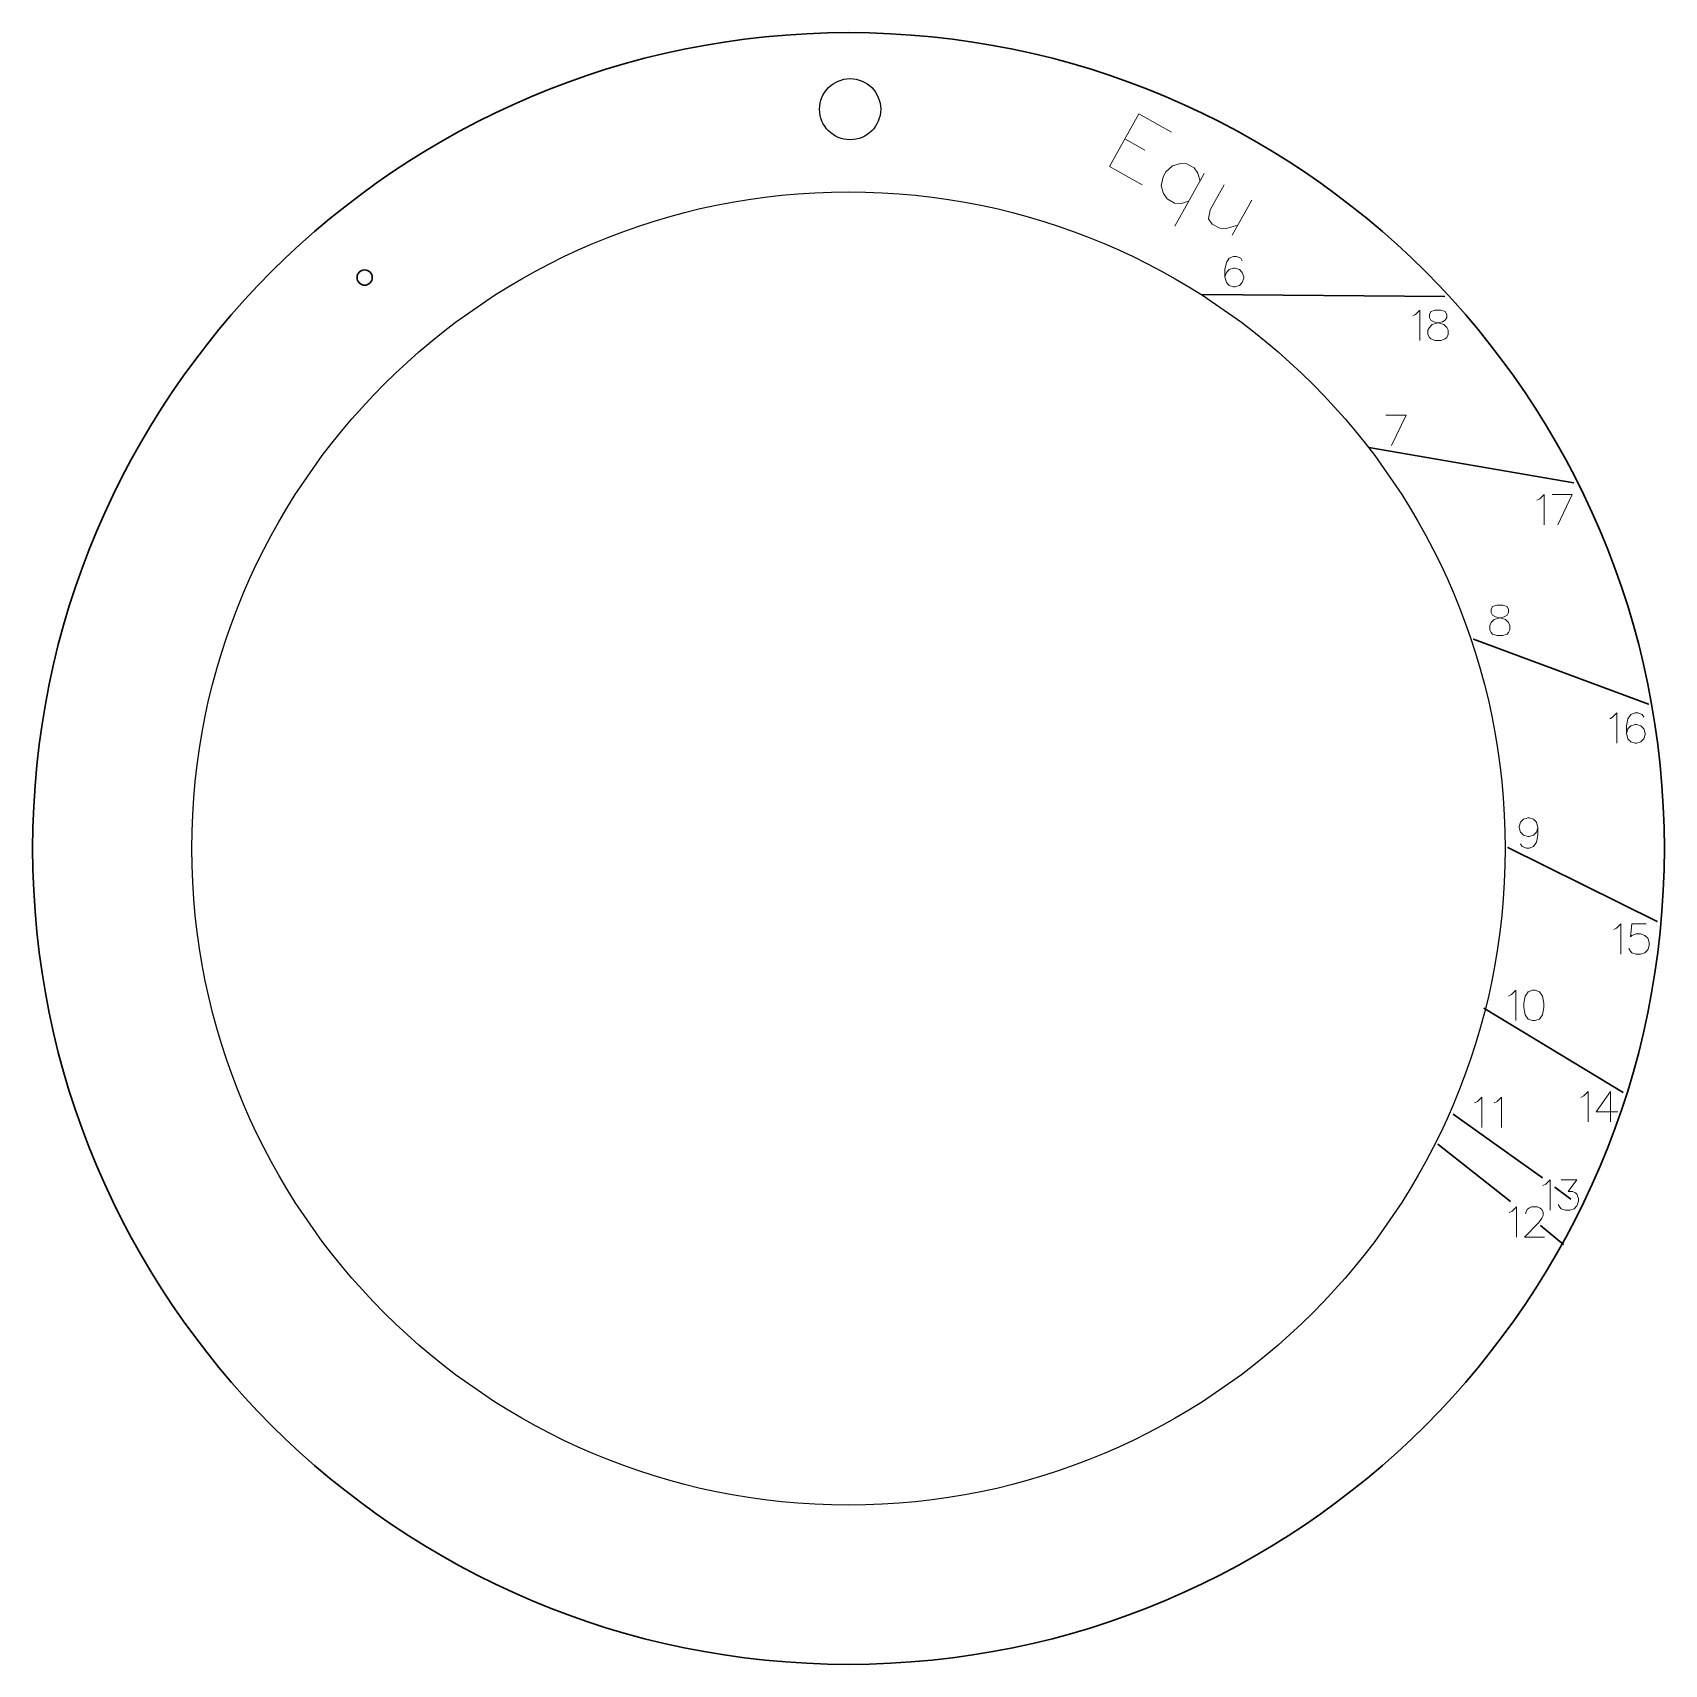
# Model space of a CAD drawing. Header units: centimetres. Extents: x -21.6 to 10.2, y -8.4 to 17.
# Drawn here: x 0.21 to 10.18, y -8.43 to 1.54 of the extents above; entities that cross this region are included whole.
import ezdxf

# ---------------------------------------------------------------- set-up
doc = ezdxf.new("R2010")
doc.units = ezdxf.units.CM
doc.header["$MEASUREMENT"] = 0
doc.layers.add('layer 1', color=7, linetype='Continuous')

msp = doc.modelspace()

# ---------------------------------------------------------------- linework, layer by layer
at = {"layer": 'layer 1', "lineweight": 30}
for points, knots in [([(0.21157, -3.44372), (0.21157, -6.19686), (2.44428, -8.42957), (5.19742, -8.42957), (5.19742, -8.42957), (7.95056, -8.42957), (10.18326, -6.19686), (10.18326, -3.44372), (10.18326, -3.44372), (10.18326, -0.69058), (7.95056, 1.54212), (5.19742, 1.54212), (5.19742, 1.54212), (2.44428, 1.54212), (0.21157, -0.69058), (0.21157, -3.44372)], [0, 0, 0, 0, 0.2, 0.2, 0.2, 0.2, 0.4, 0.4, 0.4, 0.4, 0.6, 0.6, 0.6, 0.6, 1, 1, 1, 1]), ([(2.19402, 0.04549), (2.19402, 0.01978), (2.21487, -0.00106), (2.24058, -0.00106), (2.24058, -0.00106), (2.26629, -0.00106), (2.28714, 0.01978), (2.28714, 0.04549), (2.28714, 0.04549), (2.28714, 0.0712), (2.26629, 0.09205), (2.24058, 0.09205), (2.24058, 0.09205), (2.21487, 0.09205), (2.19402, 0.0712), (2.19402, 0.04549)], [0, 0, 0, 0, 0.2, 0.2, 0.2, 0.2, 0.4, 0.4, 0.4, 0.4, 0.6, 0.6, 0.6, 0.6, 1, 1, 1, 1]), ([(7.36166, -0.05815), (7.36166, -0.05815), (7.36166, -0.05815), (7.36166, -0.05815), (7.36166, -0.05815), (7.36166, -0.05815), (7.36166, -0.05815), (7.36166, -0.05815)], [0, 0, 0, 0, 0.3333333, 0.3333333, 0.3333333, 0.3333333, 1, 1, 1, 1]), ([(8.37775, -0.99254), (8.37775, -0.99254), (8.37775, -0.99254), (8.37775, -0.99254), (8.37775, -0.99254), (8.37775, -0.99254), (8.37775, -0.99254), (8.37775, -0.99254)], [0, 0, 0, 0, 0.3333333, 0.3333333, 0.3333333, 0.3333333, 1, 1, 1, 1]), ([(9.01603, -2.16436), (9.01603, -2.16436), (9.01603, -2.16436), (9.01603, -2.16436), (9.01603, -2.16436), (9.01603, -2.16436), (9.01603, -2.16436), (9.01603, -2.16436)], [0, 0, 0, 0, 0.3333333, 0.3333333, 0.3333333, 0.3333333, 1, 1, 1, 1]), ([(9.2259, -3.43758), (9.2259, -3.43758), (9.2259, -3.43758), (9.2259, -3.43758), (9.2259, -3.43758), (9.2259, -3.43758), (9.2259, -3.43758), (9.2259, -3.43758)], [0, 0, 0, 0, 0.3333333, 0.3333333, 0.3333333, 0.3333333, 1, 1, 1, 1]), ([(9.08048, -4.4185), (9.08048, -4.4185), (9.08048, -4.4185), (9.08048, -4.4185), (9.08048, -4.4185), (9.08048, -4.4185), (9.08048, -4.4185), (9.08048, -4.4185)], [0, 0, 0, 0, 0.3333333, 0.3333333, 0.3333333, 0.3333333, 1, 1, 1, 1]), ([(9.51355, -5.51338), (9.51355, -5.51338), (9.51355, -5.51338), (9.51355, -5.51338), (9.51355, -5.51338), (9.51355, -5.51338), (9.51355, -5.51338), (9.51355, -5.51338)], [0, 0, 0, 0, 0.3333333, 0.3333333, 0.3333333, 0.3333333, 1, 1, 1, 1]), ([(9.4256, -5.74856), (9.4256, -5.74856), (9.4256, -5.74856), (9.4256, -5.74856), (9.4256, -5.74856), (9.4256, -5.74856), (9.4256, -5.74856), (9.4256, -5.74856)], [0, 0, 0, 0, 0.3333333, 0.3333333, 0.3333333, 0.3333333, 1, 1, 1, 1])]:
    msp.add_open_spline(points, degree=3, knots=knots, dxfattribs=at)
at = {"layer": 'layer 1', "lineweight": 25}
for points, knots in [([(5.02044, 1.07402), (5.02045, 0.97086), (5.10411, 0.8872), (5.20727, 0.8872), (5.20727, 0.8872), (5.20727, 0.8872), (5.20727, 0.8872), (5.20727, 0.8872), (5.20727, 0.8872), (5.20727, 0.8872), (5.20727, 0.8872), (5.20727, 0.8872), (5.20727, 0.8872), (5.31043, 0.8872), (5.39409, 0.97086), (5.39409, 1.07402), (5.39409, 1.07402), (5.39409, 1.07402), (5.39409, 1.07402), (5.39409, 1.07402), (5.39409, 1.07402), (5.39409, 1.17718), (5.31043, 1.26084), (5.20727, 1.26084), (5.20727, 1.26084), (5.20727, 1.26084), (5.20727, 1.26084), (5.20727, 1.26084), (5.20727, 1.26084), (5.20727, 1.26084), (5.20727, 1.26084), (5.20727, 1.26084), (5.20727, 1.26084), (5.10411, 1.26084), (5.02045, 1.17718), (5.02045, 1.07402), (5.02045, 1.07402), (5.02045, 1.07402), (5.02045, 1.07402), (5.02045, 1.07402), (5.02045, 1.07402), (5.02045, 1.07402), (5.02044, 1.07402), (5.02044, 1.07402)], [0, 0, 0, 0, 0.0833333, 0.0833333, 0.0833333, 0.0833333, 0.1666667, 0.1666667, 0.1666667, 0.1666667, 0.25, 0.25, 0.25, 0.25, 0.3333333, 0.3333333, 0.3333333, 0.3333333, 0.4166667, 0.4166667, 0.4166667, 0.4166667, 0.5, 0.5, 0.5, 0.5, 0.5833333, 0.5833333, 0.5833333, 0.5833333, 0.6666667, 0.6666667, 0.6666667, 0.6666667, 0.75, 0.75, 0.75, 0.75, 0.8333333, 0.8333333, 0.8333333, 0.8333333, 1, 1, 1, 1]), ([(1.18455, -3.44372), (1.18454, -5.6596), (2.98154, -7.4566), (5.19742, -7.4566), (5.19742, -7.4566), (7.4133, -7.4566), (9.21029, -5.6596), (9.21029, -3.44372), (9.21029, -3.44372), (9.21029, -1.22784), (7.4133, 0.56915), (5.19742, 0.56915), (5.19742, 0.56915), (2.98154, 0.56915), (1.18454, -1.22784), (1.18454, -3.44372), (1.18454, -3.44372), (1.18454, -3.44372), (1.18455, -3.44372), (1.18455, -3.44372)], [0, 0, 0, 0, 0.1666667, 0.1666667, 0.1666667, 0.1666667, 0.3333333, 0.3333333, 0.3333333, 0.3333333, 0.5, 0.5, 0.5, 0.5, 0.6666667, 0.6666667, 0.6666667, 0.6666667, 1, 1, 1, 1])]:
    msp.add_open_spline(points, degree=3, knots=knots, dxfattribs=at)
at = {"layer": 'layer 1', "lineweight": 18}
for points in [[(6.97264, 1.04517), (6.97264, 1.04517), (6.79248, 0.7238), (6.79248, 0.7238)], [(6.97264, 1.04517), (6.97264, 1.04517), (7.17158, 0.93364), (7.17158, 0.93364)], [(6.88685, 0.89214), (6.88685, 0.89214), (7.00928, 0.82351), (7.00928, 0.82351)], [(6.79248, 0.7238), (6.79248, 0.7238), (6.99143, 0.61228), (6.99143, 0.61228)], [(7.37169, 0.68068), (7.37169, 0.68068), (7.19153, 0.35931), (7.19153, 0.35931)], [(7.66245, 0.51768), (7.66245, 0.51768), (7.54234, 0.30344), (7.54234, 0.30344)]]:
    msp.add_open_spline(points, degree=3, dxfattribs=at)
for points, knots in [([(7.34595, 0.63477), (7.34595, 0.63477), (7.3325, 0.68253), (7.3325, 0.68253), (7.3325, 0.68253), (7.3325, 0.68253), (7.31047, 0.715), (7.31047, 0.715), (7.31047, 0.715), (7.31047, 0.715), (7.26456, 0.74074), (7.26456, 0.74074), (7.26456, 0.74074), (7.26456, 0.74074), (7.22537, 0.74259), (7.22537, 0.74259), (7.22537, 0.74259), (7.22537, 0.74259), (7.17761, 0.72914), (7.17761, 0.72914), (7.17761, 0.72914), (7.17761, 0.72914), (7.13657, 0.69181), (7.13657, 0.69181), (7.13657, 0.69181), (7.13657, 0.69181), (7.11941, 0.6612), (7.11941, 0.6612), (7.11941, 0.6612), (7.11941, 0.6612), (7.10898, 0.60671), (7.10898, 0.60671), (7.10898, 0.60671), (7.10898, 0.60671), (7.12243, 0.55895), (7.12243, 0.55895), (7.12243, 0.55895), (7.12243, 0.55895), (7.14446, 0.52649), (7.14446, 0.52649), (7.14446, 0.52649), (7.14446, 0.52649), (7.19037, 0.50075), (7.19037, 0.50075), (7.19037, 0.50075), (7.19037, 0.50075), (7.22956, 0.4989), (7.22956, 0.4989), (7.22956, 0.4989), (7.22956, 0.4989), (7.27732, 0.51235), (7.27732, 0.51235)], [0, 0, 0, 0, 0.0714286, 0.0714286, 0.0714286, 0.0714286, 0.1428571, 0.1428571, 0.1428571, 0.1428571, 0.2142857, 0.2142857, 0.2142857, 0.2142857, 0.2857143, 0.2857143, 0.2857143, 0.2857143, 0.3571429, 0.3571429, 0.3571429, 0.3571429, 0.4285714, 0.4285714, 0.4285714, 0.4285714, 0.5, 0.5, 0.5, 0.5, 0.5714286, 0.5714286, 0.5714286, 0.5714286, 0.6428571, 0.6428571, 0.6428571, 0.6428571, 0.7142857, 0.7142857, 0.7142857, 0.7142857, 0.7857143, 0.7857143, 0.7857143, 0.7857143, 0.8571429, 0.8571429, 0.8571429, 0.8571429, 1, 1, 1, 1]), ([(7.49411, 0.61205), (7.49411, 0.61205), (7.40832, 0.45902), (7.40832, 0.45902), (7.40832, 0.45902), (7.40832, 0.45902), (7.39789, 0.40453), (7.39789, 0.40453), (7.39789, 0.40453), (7.39789, 0.40453), (7.41992, 0.37207), (7.41992, 0.37207), (7.41992, 0.37207), (7.41992, 0.37207), (7.46583, 0.34633), (7.46583, 0.34633), (7.46583, 0.34633), (7.46583, 0.34633), (7.50501, 0.34448), (7.50501, 0.34448), (7.50501, 0.34448), (7.50501, 0.34448), (7.57666, 0.36465), (7.57666, 0.36465)], [0, 0, 0, 0, 0.1428571, 0.1428571, 0.1428571, 0.1428571, 0.2857143, 0.2857143, 0.2857143, 0.2857143, 0.4285714, 0.4285714, 0.4285714, 0.4285714, 0.5714286, 0.5714286, 0.5714286, 0.5714286, 0.7142857, 0.7142857, 0.7142857, 0.7142857, 1, 1, 1, 1])]:
    msp.add_open_spline(points, degree=3, knots=knots, dxfattribs=at)
at = {"layer": 'layer 1', "lineweight": 9}
for points, knots in [([(7.60376, 0.14676), (7.60376, 0.14676), (7.59495, 0.16438), (7.59495, 0.16438), (7.59495, 0.16438), (7.59495, 0.16438), (7.56853, 0.17319), (7.56853, 0.17319), (7.56853, 0.17319), (7.56853, 0.17319), (7.55091, 0.17319), (7.55091, 0.17319), (7.55091, 0.17319), (7.55091, 0.17319), (7.52449, 0.16438), (7.52449, 0.16438), (7.52449, 0.16438), (7.52449, 0.16438), (7.50687, 0.13796), (7.50687, 0.13796), (7.50687, 0.13796), (7.50687, 0.13796), (7.49806, 0.09392), (7.49806, 0.09392), (7.49806, 0.09392), (7.49806, 0.09392), (7.49806, 0.04988), (7.49806, 0.04988), (7.49806, 0.04988), (7.49806, 0.04988), (7.50687, 0.01465), (7.50687, 0.01465), (7.50687, 0.01465), (7.50687, 0.01465), (7.52449, -0.00297), (7.52449, -0.00297), (7.52449, -0.00297), (7.52449, -0.00297), (7.55091, -0.01178), (7.55091, -0.01178), (7.55091, -0.01178), (7.55091, -0.01178), (7.55972, -0.01178), (7.55972, -0.01178), (7.55972, -0.01178), (7.55972, -0.01178), (7.58614, -0.00297), (7.58614, -0.00297), (7.58614, -0.00297), (7.58614, -0.00297), (7.60376, 0.01465), (7.60376, 0.01465), (7.60376, 0.01465), (7.60376, 0.01465), (7.61257, 0.04107), (7.61257, 0.04107), (7.61257, 0.04107), (7.61257, 0.04107), (7.61257, 0.04988), (7.61257, 0.04988), (7.61257, 0.04988), (7.61257, 0.04988), (7.60376, 0.0763), (7.60376, 0.0763), (7.60376, 0.0763), (7.60376, 0.0763), (7.58614, 0.09392), (7.58614, 0.09392), (7.58614, 0.09392), (7.58614, 0.09392), (7.55972, 0.10273), (7.55972, 0.10273), (7.55972, 0.10273), (7.55972, 0.10273), (7.55091, 0.10273), (7.55091, 0.10273), (7.55091, 0.10273), (7.55091, 0.10273), (7.52449, 0.09392), (7.52449, 0.09392), (7.52449, 0.09392), (7.52449, 0.09392), (7.50687, 0.0763), (7.50687, 0.0763), (7.50687, 0.0763), (7.50687, 0.0763), (7.49806, 0.04988), (7.49806, 0.04988)], [0, 0, 0, 0, 0.0434783, 0.0434783, 0.0434783, 0.0434783, 0.0869565, 0.0869565, 0.0869565, 0.0869565, 0.1304348, 0.1304348, 0.1304348, 0.1304348, 0.173913, 0.173913, 0.173913, 0.173913, 0.2173913, 0.2173913, 0.2173913, 0.2173913, 0.2608696, 0.2608696, 0.2608696, 0.2608696, 0.3043478, 0.3043478, 0.3043478, 0.3043478, 0.3478261, 0.3478261, 0.3478261, 0.3478261, 0.3913043, 0.3913043, 0.3913043, 0.3913043, 0.4347826, 0.4347826, 0.4347826, 0.4347826, 0.4782609, 0.4782609, 0.4782609, 0.4782609, 0.5217391, 0.5217391, 0.5217391, 0.5217391, 0.5652174, 0.5652174, 0.5652174, 0.5652174, 0.6086957, 0.6086957, 0.6086957, 0.6086957, 0.6521739, 0.6521739, 0.6521739, 0.6521739, 0.6956522, 0.6956522, 0.6956522, 0.6956522, 0.7391304, 0.7391304, 0.7391304, 0.7391304, 0.7826087, 0.7826087, 0.7826087, 0.7826087, 0.826087, 0.826087, 0.826087, 0.826087, 0.8695652, 0.8695652, 0.8695652, 0.8695652, 0.9130435, 0.9130435, 0.9130435, 0.9130435, 1, 1, 1, 1]), ([(8.64542, -0.18894), (8.64542, -0.18894), (8.66304, -0.18013), (8.66304, -0.18013), (8.66304, -0.18013), (8.66304, -0.18013), (8.68946, -0.15371), (8.68946, -0.15371), (8.68946, -0.15371), (8.68946, -0.15371), (8.68946, -0.33867), (8.68946, -0.33867)], [0, 0, 0, 0, 0.25, 0.25, 0.25, 0.25, 0.5, 0.5, 0.5, 0.5, 1, 1, 1, 1]), ([(8.78275, -0.15371), (8.78275, -0.15371), (8.75633, -0.16252), (8.75633, -0.16252), (8.75633, -0.16252), (8.75633, -0.16252), (8.74752, -0.18014), (8.74752, -0.18014), (8.74752, -0.18014), (8.74752, -0.18014), (8.74752, -0.19776), (8.74752, -0.19776), (8.74752, -0.19776), (8.74752, -0.19776), (8.75633, -0.21538), (8.75633, -0.21538), (8.75633, -0.21538), (8.75633, -0.21538), (8.77394, -0.22419), (8.77394, -0.22419), (8.77394, -0.22419), (8.77394, -0.22419), (8.80917, -0.233), (8.80917, -0.233), (8.80917, -0.233), (8.80917, -0.233), (8.83559, -0.24181), (8.83559, -0.24181), (8.83559, -0.24181), (8.83559, -0.24181), (8.8532, -0.25943), (8.8532, -0.25943), (8.8532, -0.25943), (8.8532, -0.25943), (8.86201, -0.27705), (8.86201, -0.27705), (8.86201, -0.27705), (8.86201, -0.27705), (8.86201, -0.30347), (8.86201, -0.30347), (8.86201, -0.30347), (8.86201, -0.30347), (8.8532, -0.32109), (8.8532, -0.32109), (8.8532, -0.32109), (8.8532, -0.32109), (8.84439, -0.3299), (8.84439, -0.3299), (8.84439, -0.3299), (8.84439, -0.3299), (8.81797, -0.33871), (8.81797, -0.33871), (8.81797, -0.33871), (8.81797, -0.33871), (8.78274, -0.33871), (8.78274, -0.33871), (8.78274, -0.33871), (8.78274, -0.33871), (8.75632, -0.3299), (8.75632, -0.3299), (8.75632, -0.3299), (8.75632, -0.3299), (8.74751, -0.32109), (8.74751, -0.32109), (8.74751, -0.32109), (8.74751, -0.32109), (8.7387, -0.30347), (8.7387, -0.30347), (8.7387, -0.30347), (8.7387, -0.30347), (8.7387, -0.27705), (8.7387, -0.27705), (8.7387, -0.27705), (8.7387, -0.27705), (8.74751, -0.25943), (8.74751, -0.25943), (8.74751, -0.25943), (8.74751, -0.25943), (8.76512, -0.24181), (8.76512, -0.24181), (8.76512, -0.24181), (8.76512, -0.24181), (8.79154, -0.233), (8.79154, -0.233), (8.79154, -0.233), (8.79154, -0.233), (8.82677, -0.22419), (8.82677, -0.22419), (8.82677, -0.22419), (8.82677, -0.22419), (8.84438, -0.21538), (8.84438, -0.21538), (8.84438, -0.21538), (8.84438, -0.21538), (8.85319, -0.19776), (8.85319, -0.19776), (8.85319, -0.19776), (8.85319, -0.19776), (8.85319, -0.18014), (8.85319, -0.18014), (8.85319, -0.18014), (8.85319, -0.18014), (8.84438, -0.16252), (8.84438, -0.16252), (8.84438, -0.16252), (8.84438, -0.16252), (8.81796, -0.15371), (8.81796, -0.15371), (8.81796, -0.15371), (8.81796, -0.15371), (8.78273, -0.15371), (8.78273, -0.15371)], [0, 0, 0, 0, 0.0344828, 0.0344828, 0.0344828, 0.0344828, 0.0689655, 0.0689655, 0.0689655, 0.0689655, 0.1034483, 0.1034483, 0.1034483, 0.1034483, 0.137931, 0.137931, 0.137931, 0.137931, 0.1724138, 0.1724138, 0.1724138, 0.1724138, 0.2068966, 0.2068966, 0.2068966, 0.2068966, 0.2413793, 0.2413793, 0.2413793, 0.2413793, 0.2758621, 0.2758621, 0.2758621, 0.2758621, 0.3103448, 0.3103448, 0.3103448, 0.3103448, 0.3448276, 0.3448276, 0.3448276, 0.3448276, 0.3793103, 0.3793103, 0.3793103, 0.3793103, 0.4137931, 0.4137931, 0.4137931, 0.4137931, 0.4482759, 0.4482759, 0.4482759, 0.4482759, 0.4827586, 0.4827586, 0.4827586, 0.4827586, 0.5172414, 0.5172414, 0.5172414, 0.5172414, 0.5517241, 0.5517241, 0.5517241, 0.5517241, 0.5862069, 0.5862069, 0.5862069, 0.5862069, 0.6206897, 0.6206897, 0.6206897, 0.6206897, 0.6551724, 0.6551724, 0.6551724, 0.6551724, 0.6896552, 0.6896552, 0.6896552, 0.6896552, 0.7241379, 0.7241379, 0.7241379, 0.7241379, 0.7586207, 0.7586207, 0.7586207, 0.7586207, 0.7931034, 0.7931034, 0.7931034, 0.7931034, 0.8275862, 0.8275862, 0.8275862, 0.8275862, 0.862069, 0.862069, 0.862069, 0.862069, 0.8965517, 0.8965517, 0.8965517, 0.8965517, 0.9310345, 0.9310345, 0.9310345, 0.9310345, 1, 1, 1, 1]), ([(9.40382, -1.31542), (9.40382, -1.31542), (9.42144, -1.30661), (9.42144, -1.30661), (9.42144, -1.30661), (9.42144, -1.30661), (9.44786, -1.28019), (9.44786, -1.28019), (9.44786, -1.28019), (9.44786, -1.28019), (9.44786, -1.46515), (9.44786, -1.46515)], [0, 0, 0, 0, 0.25, 0.25, 0.25, 0.25, 0.5, 0.5, 0.5, 0.5, 1, 1, 1, 1]), ([(9.16028, -1.95676), (9.16028, -1.95676), (9.13386, -1.96557), (9.13386, -1.96557), (9.13386, -1.96557), (9.13386, -1.96557), (9.12505, -1.98319), (9.12505, -1.98319), (9.12505, -1.98319), (9.12505, -1.98319), (9.12505, -2.00081), (9.12505, -2.00081), (9.12505, -2.00081), (9.12505, -2.00081), (9.13386, -2.01843), (9.13386, -2.01843), (9.13386, -2.01843), (9.13386, -2.01843), (9.15148, -2.02724), (9.15148, -2.02724), (9.15148, -2.02724), (9.15148, -2.02724), (9.18671, -2.03605), (9.18671, -2.03605), (9.18671, -2.03605), (9.18671, -2.03605), (9.21313, -2.04486), (9.21313, -2.04486), (9.21313, -2.04486), (9.21313, -2.04486), (9.23075, -2.06248), (9.23075, -2.06248), (9.23075, -2.06248), (9.23075, -2.06248), (9.23956, -2.0801), (9.23956, -2.0801), (9.23956, -2.0801), (9.23956, -2.0801), (9.23956, -2.10652), (9.23956, -2.10652), (9.23956, -2.10652), (9.23956, -2.10652), (9.23075, -2.12414), (9.23075, -2.12414), (9.23075, -2.12414), (9.23075, -2.12414), (9.22194, -2.13295), (9.22194, -2.13295), (9.22194, -2.13295), (9.22194, -2.13295), (9.19552, -2.14176), (9.19552, -2.14176), (9.19552, -2.14176), (9.19552, -2.14176), (9.16029, -2.14176), (9.16029, -2.14176), (9.16029, -2.14176), (9.16029, -2.14176), (9.13387, -2.13295), (9.13387, -2.13295), (9.13387, -2.13295), (9.13387, -2.13295), (9.12506, -2.12414), (9.12506, -2.12414), (9.12506, -2.12414), (9.12506, -2.12414), (9.11625, -2.10652), (9.11625, -2.10652), (9.11625, -2.10652), (9.11625, -2.10652), (9.11625, -2.0801), (9.11625, -2.0801), (9.11625, -2.0801), (9.11625, -2.0801), (9.12506, -2.06248), (9.12506, -2.06248), (9.12506, -2.06248), (9.12506, -2.06248), (9.14268, -2.04486), (9.14268, -2.04486), (9.14268, -2.04486), (9.14268, -2.04486), (9.1691, -2.03605), (9.1691, -2.03605), (9.1691, -2.03605), (9.1691, -2.03605), (9.20433, -2.02724), (9.20433, -2.02724), (9.20433, -2.02724), (9.20433, -2.02724), (9.22195, -2.01843), (9.22195, -2.01843), (9.22195, -2.01843), (9.22195, -2.01843), (9.23076, -2.00081), (9.23076, -2.00081), (9.23076, -2.00081), (9.23076, -2.00081), (9.23076, -1.98319), (9.23076, -1.98319), (9.23076, -1.98319), (9.23076, -1.98319), (9.22195, -1.96557), (9.22195, -1.96557), (9.22195, -1.96557), (9.22195, -1.96557), (9.19553, -1.95676), (9.19553, -1.95676), (9.19553, -1.95676), (9.19553, -1.95676), (9.1603, -1.95676), (9.1603, -1.95676)], [0, 0, 0, 0, 0.0344828, 0.0344828, 0.0344828, 0.0344828, 0.0689655, 0.0689655, 0.0689655, 0.0689655, 0.1034483, 0.1034483, 0.1034483, 0.1034483, 0.137931, 0.137931, 0.137931, 0.137931, 0.1724138, 0.1724138, 0.1724138, 0.1724138, 0.2068966, 0.2068966, 0.2068966, 0.2068966, 0.2413793, 0.2413793, 0.2413793, 0.2413793, 0.2758621, 0.2758621, 0.2758621, 0.2758621, 0.3103448, 0.3103448, 0.3103448, 0.3103448, 0.3448276, 0.3448276, 0.3448276, 0.3448276, 0.3793103, 0.3793103, 0.3793103, 0.3793103, 0.4137931, 0.4137931, 0.4137931, 0.4137931, 0.4482759, 0.4482759, 0.4482759, 0.4482759, 0.4827586, 0.4827586, 0.4827586, 0.4827586, 0.5172414, 0.5172414, 0.5172414, 0.5172414, 0.5517241, 0.5517241, 0.5517241, 0.5517241, 0.5862069, 0.5862069, 0.5862069, 0.5862069, 0.6206897, 0.6206897, 0.6206897, 0.6206897, 0.6551724, 0.6551724, 0.6551724, 0.6551724, 0.6896552, 0.6896552, 0.6896552, 0.6896552, 0.7241379, 0.7241379, 0.7241379, 0.7241379, 0.7586207, 0.7586207, 0.7586207, 0.7586207, 0.7931034, 0.7931034, 0.7931034, 0.7931034, 0.8275862, 0.8275862, 0.8275862, 0.8275862, 0.862069, 0.862069, 0.862069, 0.862069, 0.8965517, 0.8965517, 0.8965517, 0.8965517, 0.9310345, 0.9310345, 0.9310345, 0.9310345, 1, 1, 1, 1]), ([(9.84931, -2.65049), (9.84931, -2.65049), (9.86693, -2.64168), (9.86693, -2.64168), (9.86693, -2.64168), (9.86693, -2.64168), (9.89335, -2.61526), (9.89335, -2.61526), (9.89335, -2.61526), (9.89335, -2.61526), (9.89335, -2.80022), (9.89335, -2.80022)], [0, 0, 0, 0, 0.25, 0.25, 0.25, 0.25, 0.5, 0.5, 0.5, 0.5, 1, 1, 1, 1]), ([(10.0571, -2.64168), (10.0571, -2.64168), (10.04829, -2.62406), (10.04829, -2.62406), (10.04829, -2.62406), (10.04829, -2.62406), (10.02187, -2.61525), (10.02187, -2.61525), (10.02187, -2.61525), (10.02187, -2.61525), (10.00425, -2.61525), (10.00425, -2.61525), (10.00425, -2.61525), (10.00425, -2.61525), (9.97783, -2.62406), (9.97783, -2.62406), (9.97783, -2.62406), (9.97783, -2.62406), (9.96022, -2.65048), (9.96022, -2.65048), (9.96022, -2.65048), (9.96022, -2.65048), (9.95141, -2.69452), (9.95141, -2.69452), (9.95141, -2.69452), (9.95141, -2.69452), (9.95141, -2.73856), (9.95141, -2.73856), (9.95141, -2.73856), (9.95141, -2.73856), (9.96022, -2.77379), (9.96022, -2.77379), (9.96022, -2.77379), (9.96022, -2.77379), (9.97783, -2.79141), (9.97783, -2.79141), (9.97783, -2.79141), (9.97783, -2.79141), (10.00425, -2.80022), (10.00425, -2.80022), (10.00425, -2.80022), (10.00425, -2.80022), (10.01306, -2.80022), (10.01306, -2.80022), (10.01306, -2.80022), (10.01306, -2.80022), (10.03948, -2.79141), (10.03948, -2.79141), (10.03948, -2.79141), (10.03948, -2.79141), (10.05709, -2.77379), (10.05709, -2.77379), (10.05709, -2.77379), (10.05709, -2.77379), (10.0659, -2.74737), (10.0659, -2.74737), (10.0659, -2.74737), (10.0659, -2.74737), (10.0659, -2.73856), (10.0659, -2.73856), (10.0659, -2.73856), (10.0659, -2.73856), (10.05709, -2.71214), (10.05709, -2.71214), (10.05709, -2.71214), (10.05709, -2.71214), (10.03948, -2.69452), (10.03948, -2.69452), (10.03948, -2.69452), (10.03948, -2.69452), (10.01306, -2.68571), (10.01306, -2.68571), (10.01306, -2.68571), (10.01306, -2.68571), (10.00425, -2.68571), (10.00425, -2.68571), (10.00425, -2.68571), (10.00425, -2.68571), (9.97783, -2.69452), (9.97783, -2.69452), (9.97783, -2.69452), (9.97783, -2.69452), (9.96022, -2.71214), (9.96022, -2.71214), (9.96022, -2.71214), (9.96022, -2.71214), (9.95141, -2.73856), (9.95141, -2.73856)], [0, 0, 0, 0, 0.0434783, 0.0434783, 0.0434783, 0.0434783, 0.0869565, 0.0869565, 0.0869565, 0.0869565, 0.1304348, 0.1304348, 0.1304348, 0.1304348, 0.173913, 0.173913, 0.173913, 0.173913, 0.2173913, 0.2173913, 0.2173913, 0.2173913, 0.2608696, 0.2608696, 0.2608696, 0.2608696, 0.3043478, 0.3043478, 0.3043478, 0.3043478, 0.3478261, 0.3478261, 0.3478261, 0.3478261, 0.3913043, 0.3913043, 0.3913043, 0.3913043, 0.4347826, 0.4347826, 0.4347826, 0.4347826, 0.4782609, 0.4782609, 0.4782609, 0.4782609, 0.5217391, 0.5217391, 0.5217391, 0.5217391, 0.5652174, 0.5652174, 0.5652174, 0.5652174, 0.6086957, 0.6086957, 0.6086957, 0.6086957, 0.6521739, 0.6521739, 0.6521739, 0.6521739, 0.6956522, 0.6956522, 0.6956522, 0.6956522, 0.7391304, 0.7391304, 0.7391304, 0.7391304, 0.7826087, 0.7826087, 0.7826087, 0.7826087, 0.826087, 0.826087, 0.826087, 0.826087, 0.8695652, 0.8695652, 0.8695652, 0.8695652, 0.9130435, 0.9130435, 0.9130435, 0.9130435, 1, 1, 1, 1]), ([(9.4104, -3.31793), (9.4104, -3.31793), (9.40159, -3.34435), (9.40159, -3.34435), (9.40159, -3.34435), (9.40159, -3.34435), (9.38397, -3.36197), (9.38397, -3.36197), (9.38397, -3.36197), (9.38397, -3.36197), (9.35755, -3.37078), (9.35755, -3.37078), (9.35755, -3.37078), (9.35755, -3.37078), (9.34874, -3.37078), (9.34874, -3.37078), (9.34874, -3.37078), (9.34874, -3.37078), (9.32232, -3.36197), (9.32232, -3.36197), (9.32232, -3.36197), (9.32232, -3.36197), (9.3047, -3.34435), (9.3047, -3.34435), (9.3047, -3.34435), (9.3047, -3.34435), (9.29589, -3.31793), (9.29589, -3.31793), (9.29589, -3.31793), (9.29589, -3.31793), (9.29589, -3.30912), (9.29589, -3.30912), (9.29589, -3.30912), (9.29589, -3.30912), (9.3047, -3.2827), (9.3047, -3.2827), (9.3047, -3.2827), (9.3047, -3.2827), (9.32232, -3.26508), (9.32232, -3.26508), (9.32232, -3.26508), (9.32232, -3.26508), (9.34874, -3.25627), (9.34874, -3.25627), (9.34874, -3.25627), (9.34874, -3.25627), (9.35755, -3.25627), (9.35755, -3.25627), (9.35755, -3.25627), (9.35755, -3.25627), (9.38397, -3.26508), (9.38397, -3.26508), (9.38397, -3.26508), (9.38397, -3.26508), (9.40159, -3.2827), (9.40159, -3.2827), (9.40159, -3.2827), (9.40159, -3.2827), (9.4104, -3.31793), (9.4104, -3.31793), (9.4104, -3.31793), (9.4104, -3.31793), (9.4104, -3.36197), (9.4104, -3.36197), (9.4104, -3.36197), (9.4104, -3.36197), (9.40159, -3.40601), (9.40159, -3.40601), (9.40159, -3.40601), (9.40159, -3.40601), (9.38397, -3.43243), (9.38397, -3.43243), (9.38397, -3.43243), (9.38397, -3.43243), (9.35755, -3.44124), (9.35755, -3.44124), (9.35755, -3.44124), (9.35755, -3.44124), (9.33993, -3.44124), (9.33993, -3.44124), (9.33993, -3.44124), (9.33993, -3.44124), (9.31351, -3.43243), (9.31351, -3.43243), (9.31351, -3.43243), (9.31351, -3.43243), (9.3047, -3.41481), (9.3047, -3.41481)], [0, 0, 0, 0, 0.0434783, 0.0434783, 0.0434783, 0.0434783, 0.0869565, 0.0869565, 0.0869565, 0.0869565, 0.1304348, 0.1304348, 0.1304348, 0.1304348, 0.173913, 0.173913, 0.173913, 0.173913, 0.2173913, 0.2173913, 0.2173913, 0.2173913, 0.2608696, 0.2608696, 0.2608696, 0.2608696, 0.3043478, 0.3043478, 0.3043478, 0.3043478, 0.3478261, 0.3478261, 0.3478261, 0.3478261, 0.3913043, 0.3913043, 0.3913043, 0.3913043, 0.4347826, 0.4347826, 0.4347826, 0.4347826, 0.4782609, 0.4782609, 0.4782609, 0.4782609, 0.5217391, 0.5217391, 0.5217391, 0.5217391, 0.5652174, 0.5652174, 0.5652174, 0.5652174, 0.6086957, 0.6086957, 0.6086957, 0.6086957, 0.6521739, 0.6521739, 0.6521739, 0.6521739, 0.6956522, 0.6956522, 0.6956522, 0.6956522, 0.7391304, 0.7391304, 0.7391304, 0.7391304, 0.7826087, 0.7826087, 0.7826087, 0.7826087, 0.826087, 0.826087, 0.826087, 0.826087, 0.8695652, 0.8695652, 0.8695652, 0.8695652, 0.9130435, 0.9130435, 0.9130435, 0.9130435, 1, 1, 1, 1]), ([(9.87358, -3.93964), (9.87358, -3.93964), (9.8912, -3.93083), (9.8912, -3.93083), (9.8912, -3.93083), (9.8912, -3.93083), (9.91762, -3.90441), (9.91762, -3.90441), (9.91762, -3.90441), (9.91762, -3.90441), (9.91762, -4.08937), (9.91762, -4.08937)], [0, 0, 0, 0, 0.25, 0.25, 0.25, 0.25, 0.5, 0.5, 0.5, 0.5, 1, 1, 1, 1]), ([(10.07256, -3.9044), (10.07256, -3.9044), (9.98448, -3.9044), (9.98448, -3.9044), (9.98448, -3.9044), (9.98448, -3.9044), (9.97567, -3.98367), (9.97567, -3.98367), (9.97567, -3.98367), (9.97567, -3.98367), (9.98448, -3.97486), (9.98448, -3.97486), (9.98448, -3.97486), (9.98448, -3.97486), (10.0109, -3.96605), (10.0109, -3.96605), (10.0109, -3.96605), (10.0109, -3.96605), (10.03732, -3.96605), (10.03732, -3.96605), (10.03732, -3.96605), (10.03732, -3.96605), (10.06374, -3.97486), (10.06374, -3.97486), (10.06374, -3.97486), (10.06374, -3.97486), (10.08135, -3.99248), (10.08135, -3.99248), (10.08135, -3.99248), (10.08135, -3.99248), (10.09016, -4.0189), (10.09016, -4.0189), (10.09016, -4.0189), (10.09016, -4.0189), (10.09016, -4.03652), (10.09016, -4.03652), (10.09016, -4.03652), (10.09016, -4.03652), (10.08135, -4.06294), (10.08135, -4.06294), (10.08135, -4.06294), (10.08135, -4.06294), (10.06374, -4.08056), (10.06374, -4.08056), (10.06374, -4.08056), (10.06374, -4.08056), (10.03732, -4.08937), (10.03732, -4.08937), (10.03732, -4.08937), (10.03732, -4.08937), (10.0109, -4.08937), (10.0109, -4.08937), (10.0109, -4.08937), (10.0109, -4.08937), (9.98448, -4.08056), (9.98448, -4.08056), (9.98448, -4.08056), (9.98448, -4.08056), (9.97567, -4.07175), (9.97567, -4.07175), (9.97567, -4.07175), (9.97567, -4.07175), (9.96686, -4.05413), (9.96686, -4.05413)], [0, 0, 0, 0, 0.0588235, 0.0588235, 0.0588235, 0.0588235, 0.1176471, 0.1176471, 0.1176471, 0.1176471, 0.1764706, 0.1764706, 0.1764706, 0.1764706, 0.2352941, 0.2352941, 0.2352941, 0.2352941, 0.2941176, 0.2941176, 0.2941176, 0.2941176, 0.3529412, 0.3529412, 0.3529412, 0.3529412, 0.4117647, 0.4117647, 0.4117647, 0.4117647, 0.4705882, 0.4705882, 0.4705882, 0.4705882, 0.5294118, 0.5294118, 0.5294118, 0.5294118, 0.5882353, 0.5882353, 0.5882353, 0.5882353, 0.6470588, 0.6470588, 0.6470588, 0.6470588, 0.7058824, 0.7058824, 0.7058824, 0.7058824, 0.7647059, 0.7647059, 0.7647059, 0.7647059, 0.8235294, 0.8235294, 0.8235294, 0.8235294, 0.8823529, 0.8823529, 0.8823529, 0.8823529, 1, 1, 1, 1]), ([(9.23092, -4.34524), (9.23092, -4.34524), (9.24854, -4.33643), (9.24854, -4.33643), (9.24854, -4.33643), (9.24854, -4.33643), (9.27496, -4.31001), (9.27496, -4.31001), (9.27496, -4.31001), (9.27496, -4.31001), (9.27496, -4.49497), (9.27496, -4.49497)], [0, 0, 0, 0, 0.25, 0.25, 0.25, 0.25, 0.5, 0.5, 0.5, 0.5, 1, 1, 1, 1]), ([(9.37706, -4.31001), (9.37706, -4.31001), (9.35064, -4.31882), (9.35064, -4.31882), (9.35064, -4.31882), (9.35064, -4.31882), (9.33302, -4.34524), (9.33302, -4.34524), (9.33302, -4.34524), (9.33302, -4.34524), (9.32421, -4.38928), (9.32421, -4.38928), (9.32421, -4.38928), (9.32421, -4.38928), (9.32421, -4.4157), (9.32421, -4.4157), (9.32421, -4.4157), (9.32421, -4.4157), (9.33302, -4.45974), (9.33302, -4.45974), (9.33302, -4.45974), (9.33302, -4.45974), (9.35064, -4.48616), (9.35064, -4.48616), (9.35064, -4.48616), (9.35064, -4.48616), (9.37706, -4.49497), (9.37706, -4.49497), (9.37706, -4.49497), (9.37706, -4.49497), (9.39468, -4.49497), (9.39468, -4.49497), (9.39468, -4.49497), (9.39468, -4.49497), (9.4211, -4.48616), (9.4211, -4.48616), (9.4211, -4.48616), (9.4211, -4.48616), (9.43872, -4.45974), (9.43872, -4.45974), (9.43872, -4.45974), (9.43872, -4.45974), (9.44753, -4.4157), (9.44753, -4.4157), (9.44753, -4.4157), (9.44753, -4.4157), (9.44753, -4.38928), (9.44753, -4.38928), (9.44753, -4.38928), (9.44753, -4.38928), (9.43872, -4.34524), (9.43872, -4.34524), (9.43872, -4.34524), (9.43872, -4.34524), (9.4211, -4.31882), (9.4211, -4.31882), (9.4211, -4.31882), (9.4211, -4.31882), (9.39468, -4.31001), (9.39468, -4.31001), (9.39468, -4.31001), (9.39468, -4.31001), (9.37706, -4.31001), (9.37706, -4.31001)], [0, 0, 0, 0, 0.0588235, 0.0588235, 0.0588235, 0.0588235, 0.1176471, 0.1176471, 0.1176471, 0.1176471, 0.1764706, 0.1764706, 0.1764706, 0.1764706, 0.2352941, 0.2352941, 0.2352941, 0.2352941, 0.2941176, 0.2941176, 0.2941176, 0.2941176, 0.3529412, 0.3529412, 0.3529412, 0.3529412, 0.4117647, 0.4117647, 0.4117647, 0.4117647, 0.4705882, 0.4705882, 0.4705882, 0.4705882, 0.5294118, 0.5294118, 0.5294118, 0.5294118, 0.5882353, 0.5882353, 0.5882353, 0.5882353, 0.6470588, 0.6470588, 0.6470588, 0.6470588, 0.7058824, 0.7058824, 0.7058824, 0.7058824, 0.7647059, 0.7647059, 0.7647059, 0.7647059, 0.8235294, 0.8235294, 0.8235294, 0.8235294, 0.8823529, 0.8823529, 0.8823529, 0.8823529, 1, 1, 1, 1]), ([(9.0235, -4.99855), (9.0235, -4.99855), (9.04112, -4.98974), (9.04112, -4.98974), (9.04112, -4.98974), (9.04112, -4.98974), (9.06754, -4.96332), (9.06754, -4.96332), (9.06754, -4.96332), (9.06754, -4.96332), (9.06754, -5.14828), (9.06754, -5.14828)], [0, 0, 0, 0, 0.25, 0.25, 0.25, 0.25, 0.5, 0.5, 0.5, 0.5, 1, 1, 1, 1]), ([(9.14321, -4.99855), (9.14321, -4.99855), (9.16083, -4.98974), (9.16083, -4.98974), (9.16083, -4.98974), (9.16083, -4.98974), (9.18725, -4.96332), (9.18725, -4.96332), (9.18725, -4.96332), (9.18725, -4.96332), (9.18725, -5.14828), (9.18725, -5.14828)], [0, 0, 0, 0, 0.25, 0.25, 0.25, 0.25, 0.5, 0.5, 0.5, 0.5, 1, 1, 1, 1]), ([(9.67346, -4.96465), (9.67346, -4.96465), (9.69108, -4.95584), (9.69108, -4.95584), (9.69108, -4.95584), (9.69108, -4.95584), (9.7175, -4.92942), (9.7175, -4.92942), (9.7175, -4.92942), (9.7175, -4.92942), (9.7175, -5.11438), (9.7175, -5.11438)], [0, 0, 0, 0, 0.25, 0.25, 0.25, 0.25, 0.5, 0.5, 0.5, 0.5, 1, 1, 1, 1]), ([(9.85483, -4.92942), (9.85483, -4.92942), (9.76675, -5.05273), (9.76675, -5.05273), (9.76675, -5.05273), (9.76675, -5.05273), (9.89887, -5.05273), (9.89887, -5.05273)], [0, 0, 0, 0, 0.3333333, 0.3333333, 0.3333333, 0.3333333, 1, 1, 1, 1]), ([(9.44142, -5.50389), (9.44142, -5.50389), (9.45904, -5.49508), (9.45904, -5.49508), (9.45904, -5.49508), (9.45904, -5.49508), (9.48546, -5.46866), (9.48546, -5.46866), (9.48546, -5.46866), (9.48546, -5.46866), (9.48546, -5.65362), (9.48546, -5.65362)], [0, 0, 0, 0, 0.25, 0.25, 0.25, 0.25, 0.5, 0.5, 0.5, 0.5, 1, 1, 1, 1]), ([(9.55232, -5.46866), (9.55232, -5.46866), (9.64921, -5.46866), (9.64921, -5.46866), (9.64921, -5.46866), (9.64921, -5.46866), (9.59636, -5.53912), (9.59636, -5.53912), (9.59636, -5.53912), (9.59636, -5.53912), (9.62278, -5.53912), (9.62278, -5.53912), (9.62278, -5.53912), (9.62278, -5.53912), (9.6404, -5.54793), (9.6404, -5.54793), (9.6404, -5.54793), (9.6404, -5.54793), (9.64921, -5.55674), (9.64921, -5.55674), (9.64921, -5.55674), (9.64921, -5.55674), (9.65802, -5.58316), (9.65802, -5.58316), (9.65802, -5.58316), (9.65802, -5.58316), (9.65802, -5.60078), (9.65802, -5.60078), (9.65802, -5.60078), (9.65802, -5.60078), (9.64921, -5.6272), (9.64921, -5.6272), (9.64921, -5.6272), (9.64921, -5.6272), (9.63159, -5.64482), (9.63159, -5.64482), (9.63159, -5.64482), (9.63159, -5.64482), (9.60517, -5.65363), (9.60517, -5.65363), (9.60517, -5.65363), (9.60517, -5.65363), (9.57875, -5.65363), (9.57875, -5.65363), (9.57875, -5.65363), (9.57875, -5.65363), (9.55233, -5.64482), (9.55233, -5.64482), (9.55233, -5.64482), (9.55233, -5.64482), (9.54352, -5.63601), (9.54352, -5.63601), (9.54352, -5.63601), (9.54352, -5.63601), (9.53471, -5.61839), (9.53471, -5.61839)], [0, 0, 0, 0, 0.0666667, 0.0666667, 0.0666667, 0.0666667, 0.1333333, 0.1333333, 0.1333333, 0.1333333, 0.2, 0.2, 0.2, 0.2, 0.2666667, 0.2666667, 0.2666667, 0.2666667, 0.3333333, 0.3333333, 0.3333333, 0.3333333, 0.4, 0.4, 0.4, 0.4, 0.4666667, 0.4666667, 0.4666667, 0.4666667, 0.5333333, 0.5333333, 0.5333333, 0.5333333, 0.6, 0.6, 0.6, 0.6, 0.6666667, 0.6666667, 0.6666667, 0.6666667, 0.7333333, 0.7333333, 0.7333333, 0.7333333, 0.8, 0.8, 0.8, 0.8, 0.8666667, 0.8666667, 0.8666667, 0.8666667, 1, 1, 1, 1]), ([(9.23465, -5.66819), (9.23465, -5.66819), (9.25227, -5.65938), (9.25227, -5.65938), (9.25227, -5.65938), (9.25227, -5.65938), (9.27869, -5.63296), (9.27869, -5.63296), (9.27869, -5.63296), (9.27869, -5.63296), (9.27869, -5.81792), (9.27869, -5.81792)], [0, 0, 0, 0, 0.25, 0.25, 0.25, 0.25, 0.5, 0.5, 0.5, 0.5, 1, 1, 1, 1]), ([(9.33675, -5.67699), (9.33675, -5.67699), (9.33675, -5.66818), (9.33675, -5.66818), (9.33675, -5.66818), (9.33675, -5.66818), (9.34556, -5.65056), (9.34556, -5.65056), (9.34556, -5.65056), (9.34556, -5.65056), (9.35437, -5.64175), (9.35437, -5.64175), (9.35437, -5.64175), (9.35437, -5.64175), (9.37199, -5.63294), (9.37199, -5.63294), (9.37199, -5.63294), (9.37199, -5.63294), (9.40722, -5.63294), (9.40722, -5.63294), (9.40722, -5.63294), (9.40722, -5.63294), (9.42484, -5.64175), (9.42484, -5.64175), (9.42484, -5.64175), (9.42484, -5.64175), (9.43365, -5.65056), (9.43365, -5.65056), (9.43365, -5.65056), (9.43365, -5.65056), (9.44246, -5.66818), (9.44246, -5.66818), (9.44246, -5.66818), (9.44246, -5.66818), (9.44246, -5.6858), (9.44246, -5.6858), (9.44246, -5.6858), (9.44246, -5.6858), (9.43365, -5.70342), (9.43365, -5.70342), (9.43365, -5.70342), (9.43365, -5.70342), (9.41603, -5.72984), (9.41603, -5.72984), (9.41603, -5.72984), (9.41603, -5.72984), (9.32795, -5.81792), (9.32795, -5.81792), (9.32795, -5.81792), (9.32795, -5.81792), (9.45126, -5.81792), (9.45126, -5.81792)], [0, 0, 0, 0, 0.0714286, 0.0714286, 0.0714286, 0.0714286, 0.1428571, 0.1428571, 0.1428571, 0.1428571, 0.2142857, 0.2142857, 0.2142857, 0.2142857, 0.2857143, 0.2857143, 0.2857143, 0.2857143, 0.3571429, 0.3571429, 0.3571429, 0.3571429, 0.4285714, 0.4285714, 0.4285714, 0.4285714, 0.5, 0.5, 0.5, 0.5, 0.5714286, 0.5714286, 0.5714286, 0.5714286, 0.6428571, 0.6428571, 0.6428571, 0.6428571, 0.7142857, 0.7142857, 0.7142857, 0.7142857, 0.7857143, 0.7857143, 0.7857143, 0.7857143, 0.8571429, 0.8571429, 0.8571429, 0.8571429, 1, 1, 1, 1])]:
    msp.add_open_spline(points, degree=3, knots=knots, dxfattribs=at)
at = {"layer": 'layer 1'}
for points in [[(7.36166, -0.05815), (7.36166, -0.05815), (8.84177, -0.07089), (8.84177, -0.07089), (8.84177, -0.07089), (8.84177, -0.07089), (7.36166, -0.05815), (7.36166, -0.05815)], [(7.36166, -0.05815), (7.36166, -0.05815), (7.36166, -0.05815), (7.36166, -0.05815), (7.36166, -0.05815), (7.36166, -0.05815), (7.36166, -0.05815), (7.36166, -0.05815)], [(8.37775, -0.99254), (8.37775, -0.99254), (9.63071, -1.21007), (9.63071, -1.21007), (9.63071, -1.21007), (9.63071, -1.21007), (8.37775, -0.99254), (8.37775, -0.99254)], [(8.37775, -0.99254), (8.37775, -0.99254), (8.37775, -0.99254), (8.37775, -0.99254), (8.37775, -0.99254), (8.37775, -0.99254), (8.37775, -0.99254), (8.37775, -0.99254)], [(9.01603, -2.16436), (9.01603, -2.16436), (10.08723, -2.56081), (10.08723, -2.56081), (10.08723, -2.56081), (10.08723, -2.56081), (9.01603, -2.16436), (9.01603, -2.16436)], [(9.01603, -2.16436), (9.01603, -2.16436), (9.01603, -2.16436), (9.01603, -2.16436), (9.01603, -2.16436), (9.01603, -2.16436), (9.01603, -2.16436), (9.01603, -2.16436)], [(9.2259, -3.43758), (9.2259, -3.43758), (10.13942, -3.8892), (10.13942, -3.8892), (10.13942, -3.8892), (10.13942, -3.8892), (9.2259, -3.43758), (9.2259, -3.43758)], [(9.2259, -3.43758), (9.2259, -3.43758), (9.2259, -3.43758), (9.2259, -3.43758), (9.2259, -3.43758), (9.2259, -3.43758), (9.2259, -3.43758), (9.2259, -3.43758)], [(9.08048, -4.4185), (9.08048, -4.4185), (9.93078, -4.9339), (9.93078, -4.9339), (9.93078, -4.9339), (9.93078, -4.9339), (9.08048, -4.4185), (9.08048, -4.4185)], [(9.08048, -4.4185), (9.08048, -4.4185), (9.08048, -4.4185), (9.08048, -4.4185), (9.08048, -4.4185), (9.08048, -4.4185), (9.08048, -4.4185), (9.08048, -4.4185)], [(8.89316, -5.06685), (8.89316, -5.06685), (9.43786, -5.45551), (9.43786, -5.45551), (9.43786, -5.45551), (9.43786, -5.45551), (8.89316, -5.06685), (8.89316, -5.06685)], [(8.79933, -5.25094), (8.79933, -5.25094), (9.24382, -5.60189), (9.24382, -5.60189), (9.24382, -5.60189), (9.24382, -5.60189), (8.79933, -5.25094), (8.79933, -5.25094)], [(9.51355, -5.51338), (9.51355, -5.51338), (9.61066, -5.58763), (9.61066, -5.58763), (9.61066, -5.58763), (9.61066, -5.58763), (9.51355, -5.51338), (9.51355, -5.51338)], [(9.51355, -5.51338), (9.51355, -5.51338), (9.51355, -5.51338), (9.51355, -5.51338), (9.51355, -5.51338), (9.51355, -5.51338), (9.51355, -5.51338), (9.51355, -5.51338)], [(9.4256, -5.74856), (9.4256, -5.74856), (9.56776, -5.86327), (9.56776, -5.86327), (9.56776, -5.86327), (9.56776, -5.86327), (9.4256, -5.74856), (9.4256, -5.74856)], [(9.4256, -5.74856), (9.4256, -5.74856), (9.4256, -5.74856), (9.4256, -5.74856), (9.4256, -5.74856), (9.4256, -5.74856), (9.4256, -5.74856), (9.4256, -5.74856)]]:
    msp.add_open_spline(points, degree=3, knots=[0, 0, 0, 0, 0.3333333, 0.3333333, 0.3333333, 0.3333333, 1, 1, 1, 1], dxfattribs=at)
at = {"layer": 'layer 1', "lineweight": 30}
for points in [[(7.36166, -0.05815), (7.36166, -0.05815), (8.84177, -0.07089), (8.84177, -0.07089)], [(8.37775, -0.99254), (8.37775, -0.99254), (9.63071, -1.21007), (9.63071, -1.21007)], [(9.01603, -2.16436), (9.01603, -2.16436), (10.08723, -2.56081), (10.08723, -2.56081)], [(9.2259, -3.43758), (9.2259, -3.43758), (10.13942, -3.8892), (10.13942, -3.8892)], [(9.08048, -4.4185), (9.08048, -4.4185), (9.93078, -4.9339), (9.93078, -4.9339)], [(8.89316, -5.06685), (8.89316, -5.06685), (9.43786, -5.45551), (9.43786, -5.45551)], [(8.79933, -5.25094), (8.79933, -5.25094), (9.24382, -5.60189), (9.24382, -5.60189)], [(9.51355, -5.51338), (9.51355, -5.51338), (9.61066, -5.58763), (9.61066, -5.58763)], [(9.4256, -5.74856), (9.4256, -5.74856), (9.56776, -5.86327), (9.56776, -5.86327)]]:
    msp.add_open_spline(points, degree=3, dxfattribs=at)
at = {"layer": 'layer 1', "lineweight": 9}
for points in [[(8.4813, -0.796), (8.4813, -0.796), (8.60461, -0.796), (8.60461, -0.796)], [(8.60461, -0.796), (8.60461, -0.796), (8.51653, -0.98096), (8.51653, -0.98096)], [(9.49711, -1.28018), (9.49711, -1.28018), (9.62042, -1.28018), (9.62042, -1.28018)], [(9.62042, -1.28018), (9.62042, -1.28018), (9.53234, -1.46514), (9.53234, -1.46514)], [(9.85483, -4.92942), (9.85483, -4.92942), (9.85483, -5.11438), (9.85483, -5.11438)]]:
    msp.add_open_spline(points, degree=3, dxfattribs=at)

doc.saveas('drawing.dxf')
